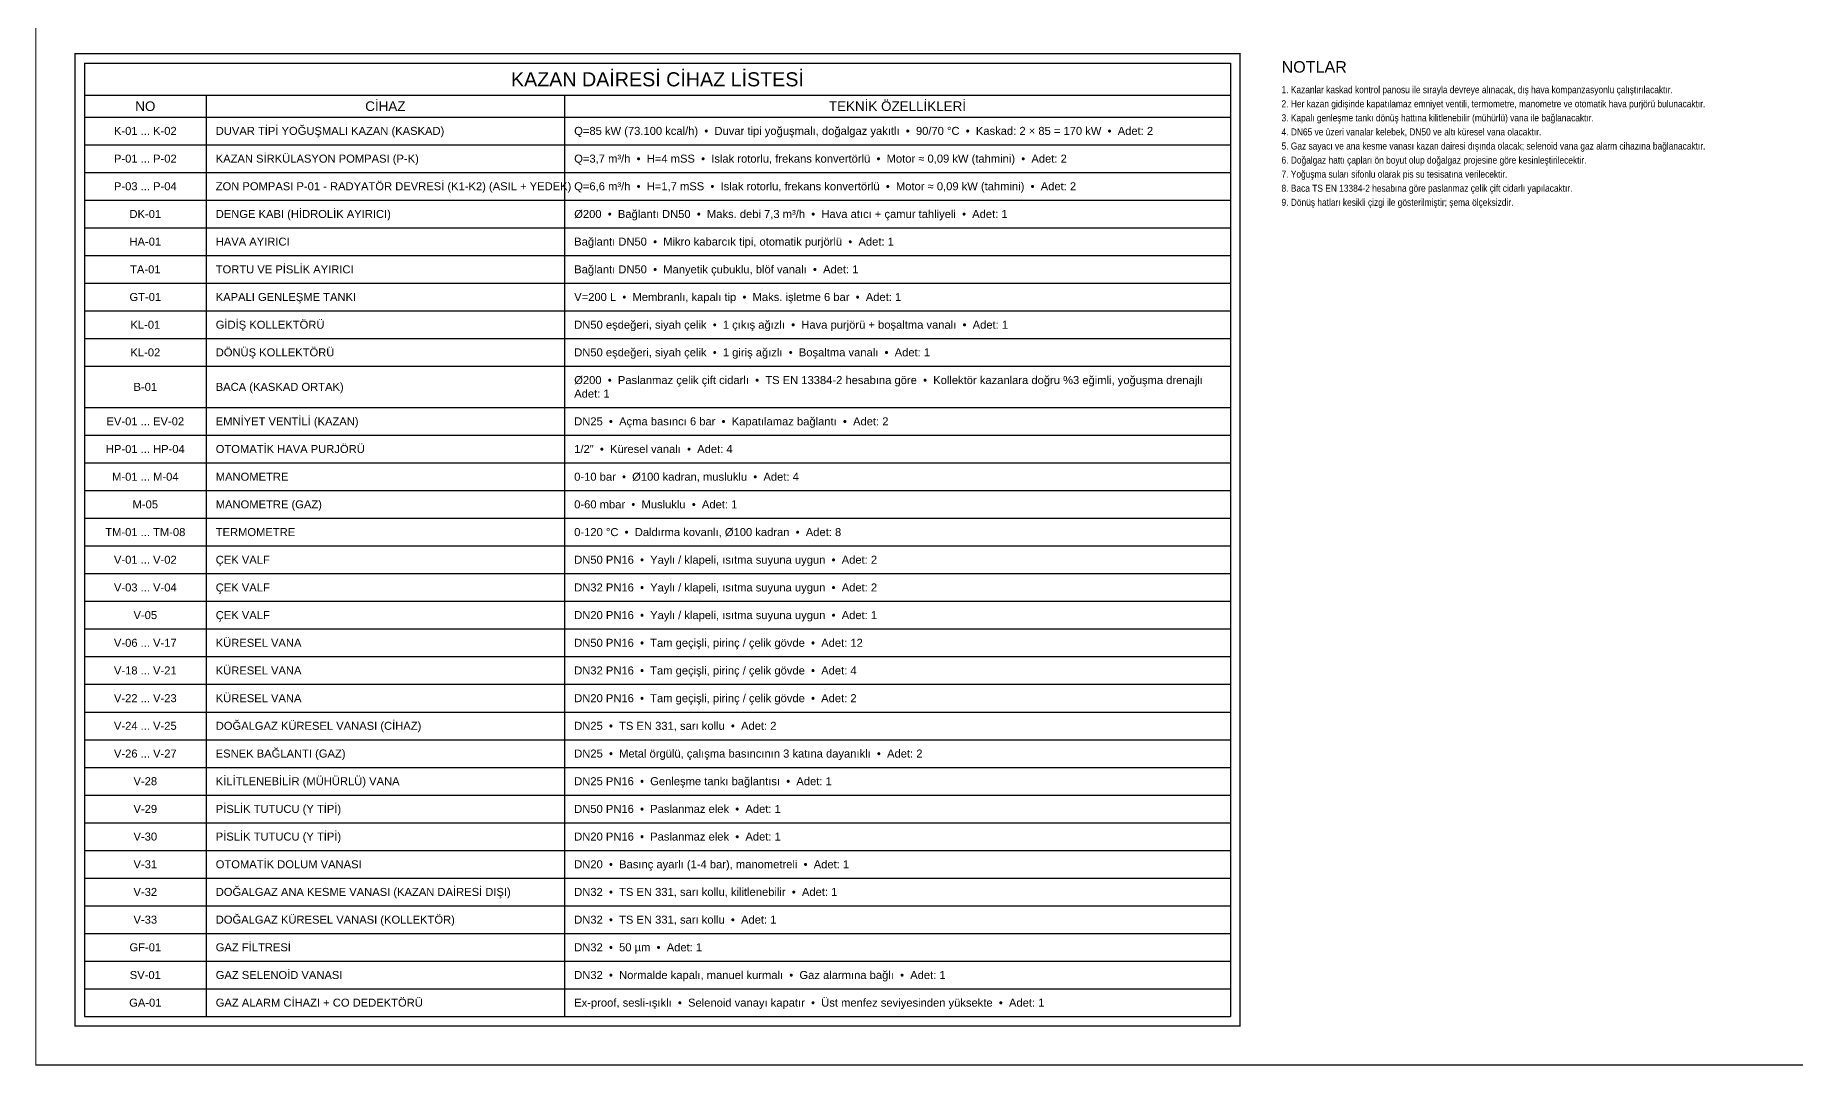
# Model space of a CAD drawing. Header units: centimetres. Extents: x -797 to 10101, y -12981 to 1521.
# Drawn here: x -797 to 1953, y -6575 to -4965 of the extents above; entities that cross this region are included whole.
import ezdxf
from ezdxf.enums import TextEntityAlignment as Align

# ---------------------------------------------------------------- set-up
doc = ezdxf.new("R2010")
doc.units = ezdxf.units.CM
for name, color, linetype in [('ROTAS-HESAP-BASLIK', 2, 'Continuous'), ('ROTAS-HESAP-CERCEVE', 4, 'Continuous'), ('ROTAS-HESAP-CIZGI', 1, 'Continuous'), ('ROTAS-HESAP-YAZI', 7, 'Continuous'), ('ROTAS-ISITMA-BASLIK', 5, 'Continuous'), ('ROTAS-ISITMA-YAZI', 7, 'Continuous'), ('ROTAS-PAFTA', 7, 'Continuous')]:
    doc.layers.add(name, color=color, linetype=linetype)
doc.styles.add('ROTAS', font='arial.ttf')

msp = doc.modelspace()

# ---------------------------------------------------------------- linework, layer by layer
at = {"layer": 'ROTAS-HESAP-CERCEVE', "const_width": 2}
msp.add_lwpolyline([(-735, -6513.2), (1085, -6513.2), (1085, -4994), (-735, -4994)], close=True, dxfattribs=at)
at = {"layer": 'ROTAS-HESAP-CIZGI'}
for p, q in [((-720, -5009), (1070, -5009)), ((-720, -5009), (-720, -6498.2)), ((1070, -5009), (1070, -6498.2)), ((-720, -5059), (1070, -5059)), ((-530, -5059), (-530, -6498.2)), ((30, -5059), (30, -6498.2)), ((-720, -5093), (1070, -5093)), ((-720, -5136.2), (1070, -5136.2)), ((-720, -5179.5), (1070, -5179.5)), ((-720, -5222.8), (1070, -5222.8)), ((-720, -5266), (1070, -5266)), ((-720, -5309.2), (1070, -5309.2)), ((-720, -5352.5), (1070, -5352.5)), ((-720, -5395.8), (1070, -5395.8)), ((-720, -5439), (1070, -5439)), ((-720, -5482.2), (1070, -5482.2)), ((-720, -5546.8), (1070, -5546.8)), ((-720, -5590), (1070, -5590)), ((-720, -5633.2), (1070, -5633.2)), ((-720, -5676.5), (1070, -5676.5)), ((-720, -5719.8), (1070, -5719.8)), ((-720, -5763), (1070, -5763)), ((-720, -5806.2), (1070, -5806.2)), ((-720, -5849.5), (1070, -5849.5)), ((-720, -5892.8), (1070, -5892.8)), ((-720, -5936), (1070, -5936)), ((-720, -5979.2), (1070, -5979.2)), ((-720, -6022.5), (1070, -6022.5)), ((-720, -6065.8), (1070, -6065.8)), ((-720, -6109), (1070, -6109)), ((-720, -6152.2), (1070, -6152.2)), ((-720, -6195.5), (1070, -6195.5)), ((-720, -6238.8), (1070, -6238.8)), ((-720, -6282), (1070, -6282)), ((-720, -6325.2), (1070, -6325.2)), ((-720, -6368.5), (1070, -6368.5)), ((-720, -6411.8), (1070, -6411.8)), ((-720, -6455), (1070, -6455)), ((-720, -6498.2), (1070, -6498.2))]:
    msp.add_line(p, q, dxfattribs=at)
at = {"layer": 'ROTAS-PAFTA', "const_width": 2}
msp.add_lwpolyline([(-796, -6574.2), (10000, -6574.2), (10000, -1580), (-796, -1580)], close=True, dxfattribs=at)

# ---------------------------------------------------------------- texts
at = {"layer": 'ROTAS-HESAP-BASLIK', "style": 'ROTAS'}
for s, height, p in [('KAZAN DAİRESİ CİHAZ LİSTESİ', 22, (175, -5034)), ('NO', 15, (-625, -5076)), ('CİHAZ', 15, (-250, -5076)), ('TEKNİK ÖZELLİKLERİ', 15, (550, -5076))]:
    msp.add_text(s, height=height, dxfattribs=at).set_placement(p, align=Align.MIDDLE_CENTER)
at = {"layer": 'ROTAS-HESAP-YAZI', "style": 'ROTAS'}
for s, p in [('K-01 ... K-02', (-625, -5114.6)), ('P-01 ... P-02', (-625, -5157.9)), ('P-03 ... P-04', (-625, -5201.1)), ('DK-01', (-625, -5244.4)), ('HA-01', (-625, -5287.6)), ('TA-01', (-625, -5330.9)), ('GT-01', (-625, -5374.1)), ('KL-01', (-625, -5417.4)), ('KL-02', (-625, -5460.6)), ('B-01', (-625, -5514.5)), ('EV-01 ... EV-02', (-625, -5568.4)), ('HP-01 ... HP-04', (-625, -5611.6)), ('M-01 ... M-04', (-625, -5654.9)), ('M-05', (-625, -5698.1)), ('TM-01 ... TM-08', (-625, -5741.4)), ('V-01 ... V-02', (-625, -5784.6)), ('V-03 ... V-04', (-625, -5827.9)), ('V-05', (-625, -5871.1)), ('V-06 ... V-17', (-625, -5914.4)), ('V-18 ... V-21', (-625, -5957.6)), ('V-22 ... V-23', (-625, -6000.9)), ('V-24 ... V-25', (-625, -6044.1)), ('V-26 ... V-27', (-625, -6087.4)), ('V-28', (-625, -6130.6)), ('V-29', (-625, -6173.9)), ('V-30', (-625, -6217.1)), ('V-31', (-625, -6260.4)), ('V-32', (-625, -6303.6)), ('V-33', (-625, -6346.9)), ('GF-01', (-625, -6390.1)), ('SV-01', (-625, -6433.4)), ('GA-01', (-625, -6476.6))]:
    msp.add_text(s, height=12.5, dxfattribs=at).set_placement(p, align=Align.MIDDLE_CENTER)
for s, p in [('DUVAR TİPİ YOĞUŞMALI KAZAN (KASKAD)', (-515, -5114.6)), ('Q=85 kW (73.100 kcal/h)  •  Duvar tipi yoğuşmalı, doğalgaz yakıtlı  •  90/70 °C  •  Kaskad: 2 × 85 = 170 kW  •  Adet: 2', (45, -5114.6)), ('KAZAN SİRKÜLASYON POMPASI (P-K)', (-515, -5157.9)), ('Q=3,7 m³/h  •  H=4 mSS  •  Islak rotorlu, frekans konvertörlü  •  Motor ≈ 0,09 kW (tahmini)  •  Adet: 2', (45, -5157.9)), ('ZON POMPASI P-01 - RADYATÖR DEVRESİ (K1-K2) (ASIL + YEDEK)', (-515, -5201.1)), ('Q=6,6 m³/h  •  H=1,7 mSS  •  Islak rotorlu, frekans konvertörlü  •  Motor ≈ 0,09 kW (tahmini)  •  Adet: 2', (45, -5201.1)), ('DENGE KABI (HİDROLİK AYIRICI)', (-515, -5244.4)), ('Ø200  •  Bağlantı DN50  •  Maks. debi 7,3 m³/h  •  Hava atıcı + çamur tahliyeli  •  Adet: 1', (45, -5244.4)), ('Bağlantı DN50  •  Mikro kabarcık tipi, otomatik purjörlü  •  Adet: 1', (45, -5287.6)), ('HAVA AYIRICI', (-515, -5287.6)), ('TORTU VE PİSLİK AYIRICI', (-515, -5330.9)), ('Bağlantı DN50  •  Manyetik çubuklu, blöf vanalı  •  Adet: 1', (45, -5330.9)), ('KAPALI GENLEŞME TANKI', (-515, -5374.1)), ('V=200 L  •  Membranlı, kapalı tip  •  Maks. işletme 6 bar  •  Adet: 1', (45, -5374.1)), ('GİDİŞ KOLLEKTÖRÜ', (-515, -5417.4)), ('DN50 eşdeğeri, siyah çelik  •  1 çıkış ağızlı  •  Hava purjörü + boşaltma vanalı  •  Adet: 1', (45, -5417.4)), ('DÖNÜŞ KOLLEKTÖRÜ', (-515, -5460.6)), ('DN50 eşdeğeri, siyah çelik  •  1 giriş ağızlı  •  Boşaltma vanalı  •  Adet: 1', (45, -5460.6)), ('Ø200  •  Paslanmaz çelik çift cidarlı  •  TS EN 13384-2 hesabına göre  •  Kollektör kazanlara doğru %3 eğimli, yoğuşma drenajlı', (45, -5503.9)), ('BACA (KASKAD ORTAK)', (-515, -5514.5)), ('Adet: 1', (45, -5525.1)), ('EMNİYET VENTİLİ (KAZAN)', (-515, -5568.4)), ('DN25  •  Açma basıncı 6 bar  •  Kapatılamaz bağlantı  •  Adet: 2', (45, -5568.4)), ('OTOMATİK HAVA PURJÖRÜ', (-515, -5611.6)), ('1/2"  •  Küresel vanalı  •  Adet: 4', (45, -5611.6)), ('MANOMETRE', (-515, -5654.9)), ('0-10 bar  •  Ø100 kadran, musluklu  •  Adet: 4', (45, -5654.9)), ('MANOMETRE (GAZ)', (-515, -5698.1)), ('0-60 mbar  •  Musluklu  •  Adet: 1', (45, -5698.1)), ('TERMOMETRE', (-515, -5741.4)), ('0-120 °C  •  Daldırma kovanlı, Ø100 kadran  •  Adet: 8', (45, -5741.4)), ('ÇEK VALF', (-515, -5784.6)), ('DN50 PN16  •  Yaylı / klapeli, ısıtma suyuna uygun  •  Adet: 2', (45, -5784.6)), ('ÇEK VALF', (-515, -5827.9)), ('DN32 PN16  •  Yaylı / klapeli, ısıtma suyuna uygun  •  Adet: 2', (45, -5827.9)), ('ÇEK VALF', (-515, -5871.1)), ('DN20 PN16  •  Yaylı / klapeli, ısıtma suyuna uygun  •  Adet: 1', (45, -5871.1)), ('KÜRESEL VANA', (-515, -5914.4)), ('DN50 PN16  •  Tam geçişli, pirinç / çelik gövde  •  Adet: 12', (45, -5914.4)), ('KÜRESEL VANA', (-515, -5957.6)), ('DN32 PN16  •  Tam geçişli, pirinç / çelik gövde  •  Adet: 4', (45, -5957.6)), ('KÜRESEL VANA', (-515, -6000.9)), ('DN20 PN16  •  Tam geçişli, pirinç / çelik gövde  •  Adet: 2', (45, -6000.9)), ('DOĞALGAZ KÜRESEL VANASI (CİHAZ)', (-515, -6044.1)), ('DN25  •  TS EN 331, sarı kollu  •  Adet: 2', (45, -6044.1)), ('ESNEK BAĞLANTI (GAZ)', (-515, -6087.4)), ('DN25  •  Metal örgülü, çalışma basıncının 3 katına dayanıklı  •  Adet: 2', (45, -6087.4)), ('KİLİTLENEBİLİR (MÜHÜRLÜ) VANA', (-515, -6130.6)), ('DN25 PN16  •  Genleşme tankı bağlantısı  •  Adet: 1', (45, -6130.6)), ('PİSLİK TUTUCU (Y TİPİ)', (-515, -6173.9)), ('DN50 PN16  •  Paslanmaz elek  •  Adet: 1', (45, -6173.9)), ('PİSLİK TUTUCU (Y TİPİ)', (-515, -6217.1)), ('DN20 PN16  •  Paslanmaz elek  •  Adet: 1', (45, -6217.1)), ('OTOMATİK DOLUM VANASI', (-515, -6260.4)), ('DN20  •  Basınç ayarlı (1-4 bar), manometreli  •  Adet: 1', (45, -6260.4)), ('DOĞALGAZ ANA KESME VANASI (KAZAN DAİRESİ DIŞI)', (-515, -6303.6)), ('DN32  •  TS EN 331, sarı kollu, kilitlenebilir  •  Adet: 1', (45, -6303.6)), ('DOĞALGAZ KÜRESEL VANASI (KOLLEKTÖR)', (-515, -6346.9)), ('DN32  •  TS EN 331, sarı kollu  •  Adet: 1', (45, -6346.9)), ('GAZ FİLTRESİ', (-515, -6390.1)), ('DN32  •  50 µm  •  Adet: 1', (45, -6390.1)), ('GAZ SELENOİD VANASI', (-515, -6433.4)), ('DN32  •  Normalde kapalı, manuel kurmalı  •  Gaz alarmına bağlı  •  Adet: 1', (45, -6433.4)), ('GAZ ALARM CİHAZI + CO DEDEKTÖRÜ', (-515, -6476.6)), ('Ex-proof, sesli-ışıklı  •  Selenoid vanayı kapatır  •  Üst menfez seviyesinden yüksekte  •  Adet: 1', (45, -6476.6))]:
    msp.add_text(s, height=12.5, dxfattribs=at).set_placement(p, align=Align.MIDDLE_LEFT)
at = {"layer": 'ROTAS-ISITMA-BASLIK', "style": 'ROTAS'}
msp.add_text('NOTLAR', height=18, dxfattribs=at).set_placement((1150, -5029), align=Align.BOTTOM_LEFT)
at = {"layer": 'ROTAS-ISITMA-YAZI', "style": 'ROTAS', "width": 0.85}
for s, p in [('1. Kazanlar kaskad kontrol panosu ile sırayla devreye alınacak, dış hava kompanzasyonlu çalıştırılacaktır.', (1150, -5059)), ('3. Kapalı genleşme tankı dönüş hattına kilitlenebilir (mühürlü) vana ile bağlanacaktır.', (1150, -5103)), ('2. Her kazan gidişinde kapatılamaz emniyet ventili, termometre, manometre ve otomatik hava purjörü bulunacaktır.', (1150, -5081)), ('4. DN65 ve üzeri vanalar kelebek, DN50 ve altı küresel vana olacaktır.', (1150, -5125)), ('5. Gaz sayacı ve ana kesme vanası kazan dairesi dışında olacak; selenoid vana gaz alarm cihazına bağlanacaktır.', (1150, -5147)), ('6. Doğalgaz hattı çapları ön boyut olup doğalgaz projesine göre kesinleştirilecektir.', (1150, -5169)), ('7. Yoğuşma suları sifonlu olarak pis su tesisatına verilecektir.', (1150, -5191)), ('8. Baca TS EN 13384-2 hesabına göre paslanmaz çelik çift cidarlı yapılacaktır.', (1150, -5213)), ('9. Dönüş hatları kesikli çizgi ile gösterilmiştir; şema ölçeksizdir.', (1150, -5235))]:
    msp.add_text(s, height=11, dxfattribs=at).set_placement(p, align=Align.BOTTOM_LEFT)

doc.saveas('drawing.dxf')
